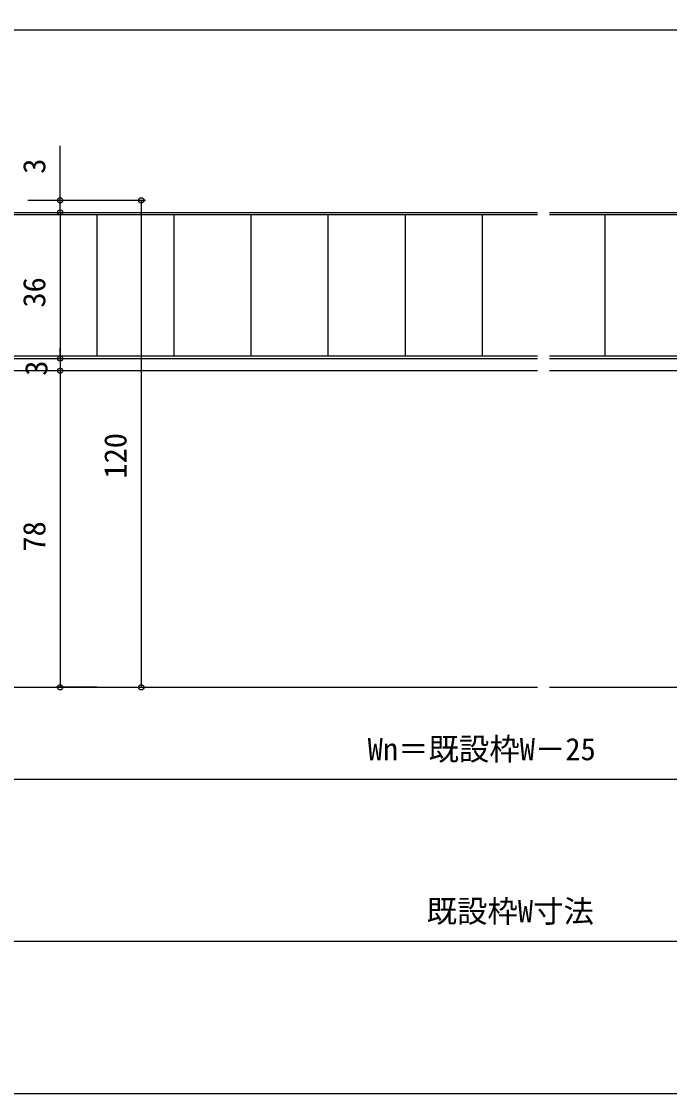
# Model space of a CAD drawing. Units: millimetres, scale not verified. Extents: x -437 to 438, y -281 to 279.
# Drawn here: x 4.1 to 163.8, y -281.2 to -17 of the extents above; entities that cross this region are included whole.
import ezdxf
from ezdxf.enums import TextEntityAlignment as Align

# ---------------------------------------------------------------- set-up
doc = ezdxf.new("R2010")
doc.units = ezdxf.units.MM
doc.header["$LTSCALE"] = 2
for name, color, linetype in [('0-4_YKK_12', 2, 'Continuous'), ('0-5_YKK_13', 4, 'Continuous'), ('0-7_YKK_D', 6, 'Continuous'), ('0-8_YKK_ZWAK', 7, 'Continuous')]:
    doc.layers.add(name, color=color, linetype=linetype)
doc.styles.add('ＭＳ ゴシック', font='')
doc.styles.get('ＭＳ ゴシック').set_extended_font_data('MS Gothic')

msp = doc.modelspace()

# ---------------------------------------------------------------- linework, layer by layer
at = {"layer": '0-4_YKK_12'}
for p, q in [((131.2, -103.1), (-29.4, -103.1)), ((294.8, -103.1), (134.2, -103.1)), ((-29.4, -181.1), (131.2, -181.1)), ((134.2, -181.1), (294.8, -181.1))]:
    msp.add_line(p, q, dxfattribs=at)
at = {"layer": '0-5_YKK_13'}
for p, q in [((-37.8, -64.1), (131.2, -64.1)), ((22.6, -64.7), (22.6, -99.5)), ((41.6, -64.7), (41.6, -99.5)), ((60.6, -64.7), (60.6, -99.5)), ((79.6, -64.7), (79.6, -99.5)), ((98.6, -64.7), (98.6, -99.5)), ((117.6, -64.7), (117.6, -99.5)), ((134.2, -64.1), (323, -64.1)), ((323.1, -64.7), (134.2, -64.7)), ((147.8, -64.7), (147.8, -99.5)), ((-37.8, -100.1), (131.2, -100.1)), ((303.1, -99.5), (134.2, -99.5)), ((134.2, -100.1), (303.2, -100.1))]:
    msp.add_line(p, q, dxfattribs=at)
for points in [[(131.2, -64.7), (-38.2, -64.7), (-38.2, -81.3), (-30.8, -81.3)], [(131.2, -99.5), (-38.2, -99.5), (-38.2, -82.9), (-30.8, -82.9)]]:
    msp.add_lwpolyline(points, dxfattribs=at)
at = {"layer": '0-7_YKK_D'}
for p, q in [((-38.8, -19.1), (304.2, -19.1)), ((13.6, -61.1), (13.6, -47.653)), ((5.6, -61.1), (14.6, -61.1)), ((5.6, -61.1), (34.6, -61.1)), ((13.6, -64.1), (13.6, -61.1)), ((33.6, -61.1), (33.6, -181.1)), ((13.6, -64.1), (13.6, -100.1)), ((13.6, -64.1), (13.6, -66.65)), ((13.6, -100.1), (13.6, -97.55)), ((13.6, -100.1), (13.6, -103.1)), ((22.6, -103.1), (12.6, -103.1)), ((13.6, -103.1), (13.6, -105.65)), ((13.6, -103.1), (13.6, -181.1)), ((22.6, -181.1), (12.6, -181.1)), ((-22.8, -203.7), (288.2, -203.7)), ((303.2, -243.7), (-32.8, -243.7))]:
    msp.add_line(p, q, dxfattribs=at)
for centre in [(13.6, -61.1), (33.6, -61.1), (13.6, -64.1), (13.6, -64.1), (13.6, -100.1), (13.6, -100.1), (13.6, -103.1), (13.6, -103.1), (13.6, -181.1), (33.6, -181.1)]:
    msp.add_circle(centre, 0.637, dxfattribs=at)
at = {"layer": '0-8_YKK_ZWAK'}
msp.add_lwpolyline([(-436.8, -281.2), (438.2, -281.2), (438.2, 243.8)], dxfattribs=at)

# ---------------------------------------------------------------- texts
at = {"layer": '0-7_YKK_D', "style": 'ＭＳ ゴシック'}
for s, p in [('3', (11.6, -54.554)), ('36', (11.6, -87.533)), ('3', (12.1, -104.327)), ('120', (31.6, -129.665)), ('78', (11.6, -147.661))]:
    msp.add_text(s, height=5.499, rotation=90, dxfattribs=at).set_placement(p, align=Align.BOTTOM_LEFT)
for s, p in [('Wn＝既設枠W－25', (89.383, -200.72)), ('既設枠W寸法', (103.9, -240.677))]:
    msp.add_text(s, height=5.499, dxfattribs=at).set_placement(p, align=Align.BOTTOM_LEFT)

doc.saveas('drawing.dxf')
